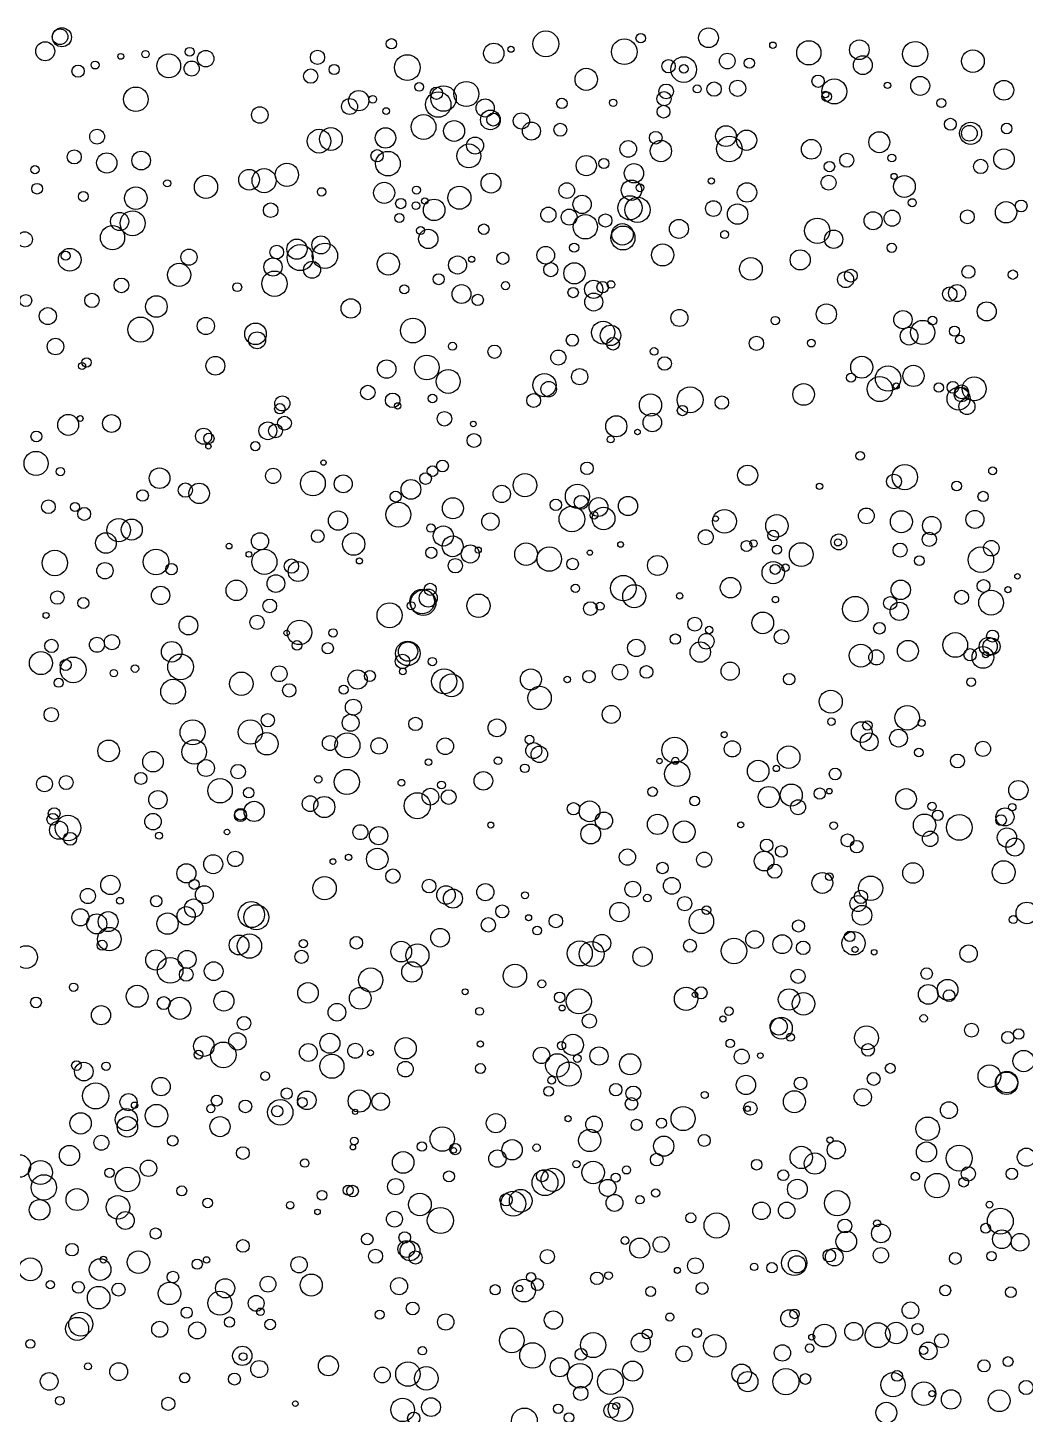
# Model space of a CAD drawing. Extents: x -296 to 296, y -196 to 196.
# Drawn here: x -234.1 to -176.9, y 115.9 to 195.3 of the extents above; entities that cross this region are included whole.
import ezdxf

# ---------------------------------------------------------------- set-up
doc = ezdxf.new("R2010")
doc.units = 0

msp = doc.modelspace()

# ---------------------------------------------------------------- linework, layer by layer
at = {"layer": 'VIA'}
for centre, radius in [((-232.2236, 194.7959), 0.4462), ((-232.1178, 194.7639), 0.5461), ((-213.2475, 194.3903), 0.2964), ((-204.4049, 194.3853), 0.7395), ((-199.9119, 193.9344), 0.7346), ((-198.9695, 194.7102), 0.273), ((-195.0884, 194.7336), 0.5654), ((-186.4519, 194.0486), 0.5623), ((-233.0753, 193.9613), 0.5441), ((-228.7484, 193.6699), 0.1675), ((-227.3346, 193.7991), 0.2091), ((-226.0026, 193.1286), 0.6832), ((-224.8029, 193.9361), 0.2495), ((-223.8826, 193.5348), 0.4724), ((-217.4794, 193.614), 0.4058), ((-207.3835, 193.8435), 0.583), ((-206.4008, 194.0795), 0.1746), ((-194.0118, 193.402), 0.45), ((-191.3993, 194.3086), 0.1833), ((-189.3409, 193.8726), 0.6956), ((-183.2484, 193.8036), 0.7227), ((-179.9434, 193.3913), 0.6478), ((-231.1953, 192.8237), 0.3513), ((-230.2162, 193.1742), 0.2275), ((-224.6903, 192.9705), 0.432), ((-216.5255, 192.917), 0.2886), ((-212.3356, 193.0284), 0.7384), ((-197.3744, 193.1077), 0.3833), ((-196.5046, 192.915), 0.7337), ((-196.5032, 192.9602), 0.2454), ((-192.7483, 193.2779), 0.2927), ((-186.2513, 193.1688), 0.5404), ((-217.8687, 192.5366), 0.41), ((-208.9578, 191.5156), 0.7194), ((-202.0897, 192.3518), 0.6386), ((-194.7664, 191.7949), 0.4123), ((-193.4194, 191.8409), 0.4607), ((-188.8146, 192.2433), 0.3505), ((-187.8858, 191.6581), 0.7156), ((-182.9631, 191.9798), 0.5423), ((-178.1722, 191.7255), 0.5664), ((-227.8846, 191.2127), 0.702), ((-215.1212, 191.1311), 0.5815), ((-214.3142, 191.2105), 0.2193), ((-211.658, 191.9176), 0.2491), ((-210.5643, 190.9079), 0.7289), ((-210.6725, 191.5543), 0.3535), ((-210.2617, 191.2551), 0.7303), ((-197.6315, 191.242), 0.4061), ((-197.5117, 191.6615), 0.4232), ((-195.7344, 191.8056), 0.2297), ((-188.322, 191.3645), 0.2734), ((-188.3895, 191.4861), 0.1884), ((-184.8347, 192.0091), 0.1842), ((-220.7855, 190.3133), 0.4704), ((-215.6442, 190.7968), 0.4555), ((-213.552, 190.5348), 0.1929), ((-207.879, 190.7141), 0.5183), ((-203.4851, 190.9756), 0.3001), ((-200.5506, 191.0123), 0.2122), ((-197.6616, 190.4987), 0.3683), ((-181.7476, 190.9952), 0.2601), ((-211.4086, 189.6246), 0.7121), ((-209.6571, 189.3956), 0.5986), ((-207.5798, 190.0313), 0.5657), ((-207.4155, 190.0466), 0.3711), ((-205.8017, 189.9705), 0.4641), ((-205.2286, 189.3915), 0.5147), ((-203.5746, 189.4653), 0.3716), ((-181.237, 189.7788), 0.3421), ((-180.0783, 189.2619), 0.6313), ((-178.0121, 189.5364), 0.3047), ((-230.1011, 189.0706), 0.4258), ((-217.393, 188.8123), 0.6779), ((-216.7128, 188.9361), 0.6507), ((-213.5853, 188.9966), 0.5838), ((-208.4583, 188.5588), 0.4864), ((-198.1064, 189.0097), 0.3625), ((-194.088, 189.1), 0.5937), ((-193.89, 188.3648), 0.7309), ((-192.9062, 188.8658), 0.5796), ((-185.3057, 188.7527), 0.5998), ((-180.1494, 189.2631), 0.4484), ((-231.4114, 187.9097), 0.4047), ((-227.5803, 187.7021), 0.5338), ((-214.0654, 187.9779), 0.3518), ((-208.8113, 187.9656), 0.6846), ((-199.6856, 188.3653), 0.4758), ((-197.8167, 188.2458), 0.6105), ((-189.2057, 188.3472), 0.5632), ((-178.166, 187.7834), 0.5867), ((-229.5496, 187.5644), 0.5808), ((-219.2326, 186.8866), 0.664), ((-213.4458, 187.5246), 0.7049), ((-202.086, 187.4099), 0.5795), ((-201.0783, 187.5341), 0.2886), ((-199.3585, 186.9714), 0.5536), ((-188.1613, 187.3565), 0.2997), ((-187.1675, 187.7188), 0.4024), ((-184.586, 187.852), 0.2233), ((-179.5033, 187.3638), 0.4096), ((-233.6626, 187.1776), 0.2328), ((-223.8676, 186.1956), 0.6644), ((-221.3986, 186.6047), 0.5922), ((-220.5388, 186.5507), 0.6887), ((-207.5424, 186.4079), 0.5703), ((-194.9294, 186.5276), 0.179), ((-188.2111, 186.4358), 0.4259), ((-184.4622, 186.7928), 0.1716), ((-183.8677, 186.2164), 0.6246), ((-233.5397, 186.0883), 0.3066), ((-230.8906, 185.6451), 0.2846), ((-227.8891, 185.5452), 0.6445), ((-226.0899, 186.3965), 0.2013), ((-217.248, 185.9067), 0.242), ((-213.6612, 185.8539), 0.6033), ((-211.8123, 186.0117), 0.2301), ((-209.3552, 185.5749), 0.6616), ((-203.2054, 185.9777), 0.4477), ((-199.5023, 186.0042), 0.5828), ((-199.0068, 186.1402), 0.2224), ((-192.8849, 185.875), 0.5568), ((-220.164, 184.8578), 0.4155), ((-212.7119, 185.2413), 0.2964), ((-211.8471, 185.1179), 0.2198), ((-211.3333, 185.3861), 0.1837), ((-210.8008, 184.877), 0.6159), ((-202.3256, 185.1916), 0.5241), ((-199.5905, 184.9939), 0.694), ((-199.1527, 184.8779), 0.72), ((-194.8072, 184.9535), 0.4503), ((-193.4216, 184.6345), 0.5856), ((-183.4194, 185.2871), 0.2311), ((-178.0466, 184.7397), 0.6133), ((-177.1811, 185.1013), 0.3393), ((-228.8132, 184.212), 0.5198), ((-228.0688, 184.1088), 0.717), ((-212.7945, 184.4115), 0.2545), ((-204.2591, 184.5986), 0.4346), ((-203.0673, 184.4606), 0.4571), ((-202.1375, 183.9055), 0.6968), ((-200.9941, 184.2712), 0.3784), ((-196.78, 183.786), 0.5434), ((-188.8588, 183.6825), 0.7239), ((-185.6585, 184.2567), 0.5168), ((-184.5718, 184.4006), 0.4593), ((-180.2619, 184.4768), 0.3982), ((-234.249, 183.1825), 0.4385), ((-229.2193, 183.2824), 0.6942), ((-211.5779, 183.6919), 0.2294), ((-211.1371, 183.2115), 0.5508), ((-207.9587, 183.768), 0.3041), ((-199.9858, 183.2661), 0.6862), ((-200.0148, 183.4774), 0.6161), ((-194.1627, 183.4638), 0.2278), ((-187.9199, 183.1935), 0.5257), ((-219.8111, 182.4576), 0.3921), ((-218.6596, 182.6245), 0.5788), ((-218.4752, 182.1425), 0.7468), ((-217.285, 182.8688), 0.5137), ((-217.0551, 182.2475), 0.7271), ((-204.4093, 182.2763), 0.5038), ((-202.7796, 182.712), 0.2629), ((-197.716, 182.2964), 0.6331), ((-184.5957, 182.7085), 0.2669), ((-231.672, 182.0208), 0.6485), ((-231.8999, 182.2475), 0.256), ((-224.8395, 182.1679), 0.4656), ((-220.0296, 181.6061), 0.5231), ((-217.7918, 181.4471), 0.4871), ((-213.4243, 181.7753), 0.6396), ((-209.4603, 181.719), 0.5178), ((-208.6527, 182.0484), 0.1755), ((-206.864, 182.0988), 0.3478), ((-192.6573, 181.4954), 0.6483), ((-189.836, 182.0129), 0.5753), ((-225.4049, 181.1538), 0.6615), ((-219.9454, 180.647), 0.7275), ((-210.5392, 180.9064), 0.3151), ((-204.1215, 181.4522), 0.4029), ((-202.7683, 181.2392), 0.6074), ((-187.2366, 180.884), 0.4621), ((-186.9377, 181.1107), 0.3655), ((-180.2028, 181.3258), 0.3704), ((-177.6589, 181.1645), 0.2683), ((-228.7129, 180.5513), 0.4197), ((-222.0804, 180.449), 0.2573), ((-212.5152, 180.3231), 0.2581), ((-209.2342, 180.0527), 0.5401), ((-206.7131, 180.5333), 0.2346), ((-202.8378, 180.1412), 0.2975), ((-201.6645, 180.3257), 0.5238), ((-201.148, 180.4493), 0.3285), ((-200.6662, 180.6036), 0.2162), ((-181.2747, 180.0494), 0.4156), ((-180.8527, 180.1113), 0.4861), ((-234.1865, 179.682), 0.3434), ((-230.3985, 179.689), 0.4133), ((-226.707, 179.3392), 0.6174), ((-215.5749, 179.2316), 0.5541), ((-208.3047, 179.7175), 0.3251), ((-201.6585, 179.5969), 0.5147), ((-179.1551, 179.0612), 0.5462), ((-232.9253, 178.793), 0.4892), ((-227.6165, 178.0178), 0.7191), ((-223.8722, 178.2243), 0.4925), ((-196.7526, 178.6871), 0.4901), ((-191.2678, 178.5383), 0.2389), ((-188.3372, 178.9094), 0.5812), ((-183.9542, 178.5898), 0.5239), ((-182.2614, 178.5335), 0.2503), ((-221.0311, 177.7748), 0.6169), ((-212.0185, 177.9656), 0.7123), ((-201.1218, 177.844), 0.6607), ((-200.6995, 177.6861), 0.5858), ((-183.599, 177.6441), 0.508), ((-182.8234, 177.8596), 0.6895), ((-180.9987, 177.9245), 0.2905), ((-232.488, 177.0478), 0.4741), ((-220.9428, 177.4058), 0.4844), ((-209.7538, 177.0653), 0.2322), ((-207.3427, 176.7527), 0.3811), ((-202.8865, 177.4166), 0.3489), ((-200.5507, 177.2047), 0.3623), ((-192.3406, 177.2318), 0.4097), ((-189.2004, 177.2438), 0.2202), ((-180.7002, 177.4466), 0.246), ((-230.7077, 176.1378), 0.2655), ((-223.3304, 175.9473), 0.5375), ((-211.2225, 175.8499), 0.7072), ((-203.6864, 176.4186), 0.431), ((-198.2003, 176.7697), 0.2195), ((-197.6023, 176.0788), 0.3877), ((-186.3097, 175.8659), 0.6319), ((-230.9633, 175.9314), 0.2039), ((-213.518, 175.757), 0.5296), ((-209.9941, 175.0518), 0.685), ((-202.4673, 175.3195), 0.4641), ((-186.9263, 175.2652), 0.2635), ((-184.8061, 175.2166), 0.7247), ((-183.3491, 175.3662), 0.6081), ((-214.599, 174.4145), 0.4127), ((-204.4829, 174.8362), 0.6631), ((-204.2408, 174.6062), 0.4448), ((-196.143, 173.9998), 0.7429), ((-189.6402, 174.3062), 0.6201), ((-185.2805, 174.6135), 0.7221), ((-184.3352, 174.7899), 0.1733), ((-181.903, 174.6998), 0.2699), ((-181.091, 174.7099), 0.3347), ((-180.5935, 174.4513), 0.3953), ((-179.869, 174.6255), 0.6845), ((-219.4954, 173.7912), 0.4327), ((-213.1747, 173.9653), 0.4175), ((-210.8929, 174.0765), 0.2432), ((-205.1011, 173.9555), 0.4004), ((-198.4094, 173.6956), 0.6354), ((-194.3253, 173.8389), 0.3853), ((-180.7694, 174.0599), 0.6589), ((-180.5982, 174.3008), 0.4229), ((-180.2848, 173.6148), 0.4594), ((-231.7583, 172.5602), 0.5985), ((-229.2781, 172.6409), 0.5093), ((-219.6402, 173.4835), 0.298), ((-212.8925, 173.6502), 0.1803), ((-210.2099, 172.9113), 0.4182), ((-198.3051, 172.6939), 0.5303), ((-196.5822, 173.381), 0.2946), ((-231.0706, 172.9248), 0.1672), ((-224.0035, 171.9115), 0.4594), ((-220.3271, 172.2245), 0.5106), ((-219.886, 172.2139), 0.3972), ((-219.3739, 172.6568), 0.3948), ((-208.5601, 172.6148), 0.1573), ((-200.3694, 172.4796), 0.6059), ((-233.5801, 171.896), 0.3103), ((-223.7011, 171.7888), 0.2955), ((-221.0379, 171.3424), 0.2627), ((-208.5183, 171.6655), 0.3942), ((-200.6846, 171.7261), 0.1991), ((-199.1548, 172.1545), 0.1598), ((-233.5994, 170.3544), 0.6903), ((-223.7297, 171.3256), 0.152), ((-186.4028, 170.7872), 0.2524), ((-232.2043, 169.8817), 0.2423), ((-226.5271, 169.5067), 0.5922), ((-220.0226, 169.6385), 0.4357), ((-217.1369, 170.3988), 0.1524), ((-210.8937, 169.9086), 0.3049), ((-210.322, 170.209), 0.3371), ((-202.0459, 170.0692), 0.3577), ((-192.8449, 169.6787), 0.5736), ((-183.8417, 169.5685), 0.7243), ((-178.8183, 169.9276), 0.2239), ((-225.0459, 168.8247), 0.4082), ((-224.2614, 168.6365), 0.5866), ((-217.7434, 169.2046), 0.71), ((-216.0069, 169.1837), 0.5155), ((-212.1292, 168.8669), 0.5646), ((-211.2913, 169.4849), 0.3321), ((-205.6, 169.1066), 0.6711), ((-188.728, 169.0415), 0.1809), ((-184.4618, 169.3172), 0.4233), ((-180.8743, 169.0596), 0.2764), ((-227.4975, 168.5176), 0.3302), ((-213.0035, 168.4543), 0.3138), ((-209.7278, 167.7835), 0.6035), ((-206.9255, 168.6085), 0.497), ((-202.5939, 168.4675), 0.6928), ((-202.3838, 168.1236), 0.3983), ((-201.3882, 167.8565), 0.5392), ((-199.699, 167.9147), 0.5503), ((-179.362, 168.4614), 0.2941), ((-232.893, 167.8729), 0.3953), ((-231.3698, 167.8556), 0.2521), ((-230.841, 167.461), 0.369), ((-216.307, 167.0779), 0.5511), ((-212.8504, 167.4188), 0.7148), ((-203.8336, 167.98), 0.328), ((-202.9117, 167.1691), 0.7346), ((-201.6448, 167.3851), 0.2206), ((-201.0953, 167.198), 0.6479), ((-194.1727, 167.0364), 0.6814), ((-186.0464, 167.348), 0.4511), ((-184.0418, 167.0153), 0.6303), ((-179.83, 167.1444), 0.5197), ((-228.8691, 166.5296), 0.6695), ((-228.1205, 166.5619), 0.6019), ((-210.9875, 166.6488), 0.2374), ((-207.5797, 167.0237), 0.495), ((-194.6734, 167.1896), 0.1602), ((-191.169, 166.7768), 0.6449), ((-182.3044, 166.7896), 0.5277), ((-229.5967, 165.7953), 0.5916), ((-220.7722, 165.8931), 0.4931), ((-217.4666, 166.1854), 0.3661), ((-215.4087, 165.7343), 0.6412), ((-210.2752, 166.1969), 0.5758), ((-209.7383, 165.6034), 0.5977), ((-195.2475, 166.1244), 0.4313), ((-191.3856, 166.2204), 0.3075), ((-187.6234, 165.8544), 0.4573), ((-187.674, 165.8282), 0.2022), ((-182.4427, 166.0029), 0.4037), ((-232.5228, 164.6502), 0.7285), ((-226.7254, 164.7098), 0.7326), ((-222.5464, 165.6195), 0.1646), ((-221.4076, 165.1451), 0.1633), ((-220.5239, 164.7143), 0.7202), ((-210.9601, 165.233), 0.32), ((-208.7336, 165.1675), 0.5182), ((-208.2782, 165.3885), 0.1766), ((-205.5373, 165.1515), 0.648), ((-204.2073, 164.8756), 0.7012), ((-201.882, 165.242), 0.1514), ((-200.1232, 165.7086), 0.1617), ((-192.9136, 165.6174), 0.3131), ((-192.5103, 165.767), 0.2047), ((-191.1685, 165.4126), 0.2609), ((-189.7746, 165.1296), 0.6839), ((-184.1135, 165.3873), 0.4063), ((-179.4884, 164.8377), 0.7306), ((-178.8913, 165.496), 0.4456), ((-229.6529, 164.2092), 0.4684), ((-225.8411, 164.2941), 0.3269), ((-218.9721, 164.4707), 0.4099), ((-218.5901, 164.163), 0.5712), ((-215.0827, 164.765), 0.1725), ((-209.5875, 164.4926), 0.4126), ((-202.8705, 164.5905), 0.3304), ((-198.0101, 164.5097), 0.571), ((-191.3801, 164.0972), 0.6398), ((-191.2746, 164.2851), 0.2851), ((-190.6806, 164.3833), 0.2114), ((-183.0145, 164.7781), 0.2783), ((-222.1265, 163.0826), 0.589), ((-219.8646, 163.4713), 0.5067), ((-199.9656, 163.2094), 0.7313), ((-193.8275, 163.236), 0.5864), ((-184.0771, 163.113), 0.5577), ((-179.3356, 163.3324), 0.3664), ((-177.3961, 163.8862), 0.1574), ((-232.3776, 162.6692), 0.3859), ((-226.4643, 162.7931), 0.5265), ((-211.4878, 162.4444), 0.707), ((-211.4258, 162.3771), 0.7278), ((-211.1401, 162.6372), 0.5166), ((-211.0248, 163.1411), 0.3439), ((-208.2629, 162.2021), 0.6697), ((-202.7071, 163.1964), 0.2401), ((-199.3391, 162.7468), 0.6604), ((-196.7399, 162.7622), 0.1858), ((-180.5946, 162.6825), 0.4028), ((-178.9024, 162.3763), 0.7093), ((-177.9394, 163.1246), 0.1755), ((-230.8921, 162.3575), 0.3196), ((-220.2175, 162.1884), 0.3943), ((-213.3563, 161.6545), 0.7163), ((-212.1147, 162.2023), 0.2301), ((-201.853, 162.0373), 0.3964), ((-201.3005, 162.1754), 0.2298), ((-191.257, 162.5532), 0.1857), ((-186.6816, 162.0076), 0.7294), ((-184.6774, 162.3494), 0.382), ((-184.165, 161.8828), 0.5236), ((-233.0287, 161.6445), 0.1725), ((-224.8729, 161.0702), 0.5389), ((-220.9443, 161.2493), 0.4083), ((-218.5129, 160.6744), 0.7024), ((-195.8715, 161.1452), 0.4033), ((-191.9817, 161.2196), 0.6206), ((-185.2987, 160.9086), 0.3306), ((-229.2527, 160.1158), 0.4356), ((-219.2474, 160.6389), 0.1592), ((-216.5916, 160.6412), 0.2411), ((-196.9873, 160.2881), 0.2974), ((-195.2111, 160.1671), 0.4469), ((-195.0488, 160.8118), 0.214), ((-190.903, 160.418), 0.4194), ((-180.9567, 159.9544), 0.707), ((-178.8192, 160.4626), 0.3459), ((-232.7196, 159.8985), 0.3807), ((-230.1117, 159.965), 0.431), ((-225.8309, 159.5629), 0.5891), ((-218.6571, 159.927), 0.277), ((-216.8964, 159.7641), 0.3256), ((-212.3131, 159.4743), 0.7024), ((-212.2957, 159.5764), 0.5522), ((-199.2242, 159.7876), 0.4973), ((-195.5577, 159.5497), 0.5838), ((-186.3653, 159.343), 0.6575), ((-185.4713, 159.2432), 0.4337), ((-183.6656, 159.6156), 0.6012), ((-180.1054, 159.3946), 0.3506), ((-179.3697, 159.2404), 0.6229), ((-179.0655, 159.8675), 0.5185), ((-178.8803, 159.8704), 0.489), ((-233.3197, 158.9151), 0.6596), ((-231.9061, 158.8094), 0.3186), ((-231.4734, 158.5279), 0.7349), ((-225.3237, 158.6959), 0.7384), ((-212.6121, 159.0127), 0.4164), ((-210.9038, 158.9983), 0.2436), ((-200.157, 158.4034), 0.4477), ((-193.8474, 158.4511), 0.5214), ((-179.2154, 159.3943), 0.1743), ((-229.1439, 158.3401), 0.2097), ((-227.9326, 158.5993), 0.2136), ((-221.8434, 157.7354), 0.6693), ((-219.6685, 158.3032), 0.4487), ((-215.186, 157.9759), 0.5525), ((-214.482, 158.1776), 0.3139), ((-212.5943, 158.4402), 0.1928), ((-210.2267, 157.8723), 0.7171), ((-209.8067, 157.6392), 0.6561), ((-205.2608, 157.9794), 0.6031), ((-203.1748, 157.9766), 0.1844), ((-201.9308, 158.1448), 0.3564), ((-198.6403, 158.4103), 0.3657), ((-190.4652, 157.9983), 0.3309), ((-180.0471, 157.8276), 0.2522), ((-232.3009, 157.7863), 0.2586), ((-225.7521, 157.2788), 0.7079), ((-219.0998, 157.3538), 0.3815), ((-215.9801, 157.3934), 0.2641), ((-204.7597, 156.9168), 0.6683), ((-188.0844, 156.7075), 0.6593), ((-215.4274, 156.387), 0.4589), ((-200.6594, 155.9727), 0.5176), ((-183.7059, 155.7827), 0.7016), ((-232.7276, 155.9597), 0.4119), ((-224.635, 154.9528), 0.7177), ((-220.3275, 155.6434), 0.381), ((-215.5831, 155.4983), 0.4851), ((-211.8686, 155.4313), 0.3859), ((-207.2049, 155.2063), 0.5078), ((-188.0487, 155.5625), 0.2121), ((-182.8749, 155.4853), 0.1999), ((-221.331, 154.9651), 0.6963), ((-220.3836, 154.2922), 0.6404), ((-215.7654, 154.2065), 0.7168), ((-194.1877, 154.8161), 0.1719), ((-186.3156, 154.9665), 0.5917), ((-185.8844, 154.4049), 0.5137), ((-185.9906, 155.3463), 0.2698), ((-184.2047, 154.6169), 0.508), ((-229.4455, 153.8854), 0.619), ((-224.5418, 153.8249), 0.7016), ((-216.7726, 154.3323), 0.4275), ((-213.9581, 154.1694), 0.468), ((-210.1638, 154.1521), 0.4766), ((-205.3392, 154.5266), 0.2538), ((-205.0951, 153.9021), 0.4564), ((-204.7741, 153.6917), 0.4714), ((-197.0274, 153.9316), 0.7379), ((-193.7216, 154.004), 0.4655), ((-190.4968, 153.5268), 0.6455), ((-179.368, 154.0034), 0.4322), ((-226.9014, 153.2693), 0.589), ((-223.8654, 152.9038), 0.4832), ((-211.1178, 153.235), 0.1899), ((-207.1423, 153.32), 0.2165), ((-197.894, 153.3051), 0.1548), ((-196.8846, 152.5649), 0.7197), ((-196.9895, 153.3166), 0.2049), ((-192.2444, 152.7318), 0.6183), ((-183.0411, 153.7957), 0.2417), ((-180.8277, 153.3089), 0.3973), ((-227.6004, 152.3087), 0.344), ((-222.0277, 152.7004), 0.4163), ((-215.8019, 152.1082), 0.719), ((-207.9823, 152.1721), 0.5348), ((-205.6034, 152.8899), 0.2461), ((-191.2074, 152.8796), 0.1802), ((-187.8352, 152.5654), 0.3357), ((-233.1138, 151.9942), 0.4516), ((-231.8725, 152.0722), 0.4002), ((-223.0584, 151.6039), 0.6998), ((-221.4172, 151.4913), 0.2967), ((-217.4349, 152.2568), 0.2098), ((-212.6777, 152.0633), 0.1914), ((-211.015, 151.2637), 0.4799), ((-210.3819, 151.9364), 0.2236), ((-198.2902, 151.5472), 0.2725), ((-191.6354, 151.2427), 0.6043), ((-190.3504, 151.356), 0.632), ((-188.7173, 151.4423), 0.3238), ((-188.1648, 151.5803), 0.1572), ((-183.7713, 151.1372), 0.5911), ((-177.3409, 151.6346), 0.5563), ((-226.62, 151.0902), 0.5281), ((-221.1086, 150.4199), 0.5782), ((-217.9051, 150.8646), 0.4492), ((-217.0924, 150.6699), 0.6058), ((-211.7644, 150.7466), 0.7451), ((-209.969, 151.2427), 0.4213), ((-202.82, 150.5743), 0.353), ((-201.8991, 150.4229), 0.5958), ((-195.8788, 151.0147), 0.276), ((-189.959, 150.6597), 0.4274), ((-182.2822, 150.7109), 0.2401), ((-232.6425, 149.9684), 0.3336), ((-232.561, 150.2982), 0.3358), ((-231.7679, 149.4715), 0.7285), ((-226.9008, 149.8362), 0.4731), ((-221.892, 150.1835), 0.3463), ((-221.8896, 150.2587), 0.3324), ((-201.0757, 149.8847), 0.4983), ((-198.0063, 149.6782), 0.5805), ((-182.7144, 149.6283), 0.6397), ((-181.9564, 150.1964), 0.2994), ((-180.7247, 149.5036), 0.7379), ((-178.3337, 149.9231), 0.3068), ((-178.1073, 150.1059), 0.5156), ((-177.6914, 150.6619), 0.2127), ((-232.3057, 149.3452), 0.5214), ((-222.6616, 149.2391), 0.1556), ((-215.0223, 149.2308), 0.4279), ((-213.9819, 149.0292), 0.5224), ((-207.5551, 149.6411), 0.1724), ((-201.8325, 149.1268), 0.5677), ((-196.4816, 149.2514), 0.6209), ((-193.244, 149.6502), 0.1716), ((-187.9197, 149.6066), 0.213), ((-177.9945, 148.9205), 0.5529), ((-231.6446, 148.852), 0.3675), ((-226.5556, 149.0292), 0.2032), ((-191.7567, 148.4742), 0.3611), ((-187.1269, 148.7648), 0.3684), ((-186.5971, 148.4003), 0.3597), ((-182.3897, 148.8487), 0.442), ((-177.5414, 148.3766), 0.5144), ((-223.452, 147.3977), 0.5438), ((-222.1896, 147.6981), 0.44), ((-215.7006, 147.788), 0.1827), ((-214.059, 147.6904), 0.6168), ((-199.7304, 147.8017), 0.4659), ((-195.3349, 147.6536), 0.4314), ((-191.9055, 147.5764), 0.5633), ((-190.913, 148.1284), 0.3368), ((-224.9918, 146.8731), 0.5465), ((-216.598, 147.5475), 0.1632), ((-213.1637, 146.7113), 0.4115), ((-197.7205, 147.1798), 0.3267), ((-191.2969, 146.9967), 0.4053), ((-183.3757, 146.8932), 0.5859), ((-178.1841, 146.9332), 0.6607), ((-229.3413, 146.2073), 0.553), ((-224.5416, 146.239), 0.2846), ((-223.9617, 145.6508), 0.5112), ((-217.0725, 146.0198), 0.6674), ((-211.088, 146.1425), 0.391), ((-210.1213, 145.6319), 0.5338), ((-207.8664, 145.7948), 0.493), ((-199.4241, 145.9654), 0.4506), ((-197.1897, 146.1557), 0.4819), ((-188.5695, 146.3233), 0.5968), ((-188.1738, 146.6869), 0.2206), ((-185.8022, 146.0196), 0.6975), ((-230.6354, 145.5732), 0.4352), ((-228.7927, 145.3005), 0.1953), ((-226.7144, 145.2767), 0.3262), ((-224.5693, 144.8813), 0.5223), ((-209.7218, 145.4263), 0.5449), ((-205.6008, 145.6142), 0.198), ((-198.5855, 145.454), 0.2167), ((-196.4523, 145.1372), 0.4099), ((-186.5271, 145.1407), 0.4604), ((-186.3585, 145.5262), 0.3836), ((-231.0577, 144.3518), 0.4889), ((-230.1223, 143.9773), 0.5754), ((-229.4704, 144.1076), 0.57), ((-226.0707, 143.9917), 0.6119), ((-225.003, 144.4431), 0.5209), ((-221.2701, 144.5082), 0.7459), ((-220.9829, 144.3587), 0.7184), ((-206.9037, 144.6941), 0.3727), ((-200.1908, 144.6566), 0.5553), ((-195.4941, 144.1209), 0.6998), ((-195.2035, 144.7663), 0.2436), ((-186.2985, 144.4742), 0.5621), ((-176.8536, 144.6034), 0.6193), ((-229.4017, 143.1066), 0.6734), ((-207.6965, 143.9218), 0.4133), ((-205.3913, 144.3307), 0.1729), ((-204.9014, 143.5965), 0.2551), ((-203.8309, 144.1382), 0.3875), ((-189.9345, 143.8563), 0.3468), ((-177.6344, 144.2224), 0.2282), ((-229.8184, 142.7554), 0.2845), ((-221.9719, 142.7676), 0.5669), ((-221.3757, 142.7062), 0.6968), ((-218.2957, 142.8458), 0.2354), ((-215.2539, 142.8957), 0.3592), ((-212.6852, 142.3876), 0.5921), ((-210.4604, 143.1864), 0.5347), ((-202.4572, 142.2835), 0.716), ((-201.7816, 142.2568), 0.7164), ((-201.1932, 142.864), 0.5065), ((-196.1495, 142.7258), 0.3687), ((-193.6313, 142.4264), 0.7292), ((-192.4435, 143.0775), 0.5098), ((-190.8639, 142.8123), 0.5405), ((-189.6671, 142.605), 0.39), ((-186.7826, 142.8654), 0.667), ((-186.9981, 143.2636), 0.2973), ((-234.1683, 142.0745), 0.6539), ((-226.7403, 141.9103), 0.581), ((-224.9521, 141.9457), 0.516), ((-218.3974, 142.0886), 0.3774), ((-211.7593, 142.1669), 0.6619), ((-198.8673, 142.1011), 0.5553), ((-186.6939, 142.5115), 0.1717), ((-185.6024, 142.3512), 0.1586), ((-180.1937, 142.2729), 0.4975), ((-225.9186, 141.3119), 0.7346), ((-225.0001, 141.0852), 0.3911), ((-223.428, 141.2689), 0.5366), ((-214.4301, 140.7584), 0.6951), ((-212.0733, 141.2237), 0.5842), ((-206.1707, 141.0014), 0.6684), ((-189.9596, 140.9748), 0.4041), ((-182.593, 141.1278), 0.3303), ((-231.452, 140.3503), 0.241), ((-218.0269, 140.0254), 0.5865), ((-204.6328, 140.5412), 0.2235), ((-181.397, 140.2007), 0.5947), ((-233.6006, 139.4809), 0.3084), ((-227.8085, 139.8297), 0.6309), ((-226.2898, 139.4422), 0.3699), ((-222.8402, 139.5573), 0.575), ((-215.032, 139.7148), 0.6251), ((-209.0255, 140.09), 0.1708), ((-203.6101, 139.7677), 0.303), ((-202.5136, 139.538), 0.7169), ((-196.3718, 139.685), 0.6699), ((-195.8589, 139.9231), 0.1593), ((-195.514, 140.0256), 0.3454), ((-190.4777, 139.6466), 0.6118), ((-189.6522, 139.4035), 0.6459), ((-182.5016, 139.9397), 0.5652), ((-181.3078, 139.8619), 0.3367), ((-229.8784, 138.7452), 0.5489), ((-225.3735, 139.1403), 0.6403), ((-216.3668, 138.9157), 0.5062), ((-208.1987, 138.9675), 0.2234), ((-203.4723, 139.16), 0.1685), ((-193.9158, 138.9832), 0.2444), ((-221.6906, 138.2847), 0.3915), ((-201.9077, 138.4133), 0.4075), ((-194.2646, 138.5254), 0.1777), ((-191.0667, 138.0999), 0.4912), ((-190.9131, 138.0039), 0.6227), ((-182.7647, 138.568), 0.2146), ((-180.0232, 137.8913), 0.3952), ((-223.9882, 136.9722), 0.589), ((-222.0644, 137.2492), 0.4966), ((-216.7707, 137.1368), 0.5735), ((-212.4364, 136.8513), 0.61), ((-202.8541, 137.0474), 0.606), ((-190.3952, 137.483), 0.2285), ((-186.0389, 137.45), 0.6873), ((-177.9429, 137.473), 0.3471), ((-177.3247, 137.6641), 0.2991), ((-224.295, 136.4896), 0.2526), ((-222.8786, 136.4742), 0.735), ((-218.0045, 136.61), 0.5101), ((-215.3172, 136.7112), 0.431), ((-214.445, 136.5938), 0.1677), ((-208.1497, 137.0996), 0.1802), ((-204.6527, 136.446), 0.4691), ((-203.5033, 137.0074), 0.2349), ((-201.3574, 136.4072), 0.5228), ((-193.8449, 137.1329), 0.2408), ((-193.1849, 136.3747), 0.4298), ((-185.9462, 136.7618), 0.3619), ((-177.0378, 136.1203), 0.6131), ((-231.2847, 135.8633), 0.278), ((-230.8612, 135.5157), 0.5322), ((-229.5915, 135.8221), 0.2417), ((-216.6547, 135.8218), 0.6887), ((-212.4449, 135.6559), 0.4465), ((-208.1506, 135.6902), 0.2845), ((-203.7449, 135.8732), 0.6692), ((-203.0769, 135.3708), 0.6913), ((-202.6006, 136.2691), 0.2254), ((-199.5778, 135.9369), 0.605), ((-192.1151, 136.4315), 0.1597), ((-184.676, 135.7039), 0.2873), ((-179.0012, 135.2537), 0.6509), ((-226.4379, 134.6565), 0.5281), ((-220.4741, 135.2613), 0.2519), ((-204.0702, 135.0236), 0.2258), ((-192.9432, 134.7503), 0.5529), ((-189.8148, 134.8409), 0.3604), ((-185.6275, 135.097), 0.3694), ((-178.0171, 134.8453), 0.6436), ((-178.0006, 134.9172), 0.6189), ((-230.1851, 134.1248), 0.7487), ((-228.3023, 133.7671), 0.4899), ((-219.2449, 134.2584), 0.3216), ((-218.0892, 133.871), 0.5328), ((-215.0859, 133.8313), 0.6417), ((-213.8625, 133.7921), 0.5031), ((-204.2394, 134.3881), 0.2828), ((-200.3989, 134.4814), 0.3567), ((-199.3946, 134.2653), 0.4226), ((-195.3033, 134.1797), 0.2031), ((-190.1676, 133.793), 0.6306), ((-186.2508, 134.0507), 0.4971), ((-227.9589, 133.5895), 0.1817), ((-226.703, 132.9897), 0.646), ((-223.5863, 133.3937), 0.2332), ((-223.2516, 133.8547), 0.3107), ((-221.6101, 133.5222), 0.3621), ((-219.6128, 133.1836), 0.7282), ((-219.7888, 133.2469), 0.3198), ((-218.3493, 133.749), 0.2815), ((-199.4985, 133.6679), 0.361), ((-196.5413, 132.8278), 0.694), ((-192.6927, 133.4119), 0.3836), ((-192.8501, 133.3876), 0.1541), ((-181.3184, 133.3091), 0.4845), ((-231.0455, 132.5496), 0.6111), ((-228.4329, 132.7666), 0.6338), ((-228.3675, 132.3498), 0.5872), ((-223.0628, 132.3638), 0.5752), ((-215.3258, 133.2121), 0.153), ((-207.2649, 132.5611), 0.5479), ((-203.1273, 132.821), 0.1763), ((-201.6423, 132.4942), 0.4728), ((-199.2082, 132.4643), 0.3183), ((-197.774, 132.566), 0.2877), ((-182.5334, 132.2399), 0.672), ((-229.8552, 131.4419), 0.4287), ((-225.772, 131.5552), 0.3041), ((-210.3331, 131.6533), 0.7016), ((-201.8915, 131.574), 0.6393), ((-195.3341, 131.5723), 0.3415), ((-231.6862, 130.7116), 0.5783), ((-221.7568, 130.8506), 0.364), ((-215.4525, 131.1875), 0.1561), ((-215.3774, 131.5416), 0.2195), ((-211.4998, 131.2248), 0.2686), ((-209.5963, 131.0745), 0.3203), ((-209.684, 131.0037), 0.1621), ((-206.3366, 131.0363), 0.5826), ((-204.9302, 131.1596), 0.211), ((-197.6512, 131.2419), 0.5789), ((-189.7751, 130.6031), 0.6406), ((-188.1281, 131.5956), 0.1776), ((-187.7681, 131.0353), 0.5167), ((-182.6031, 130.9071), 0.5796), ((-180.7271, 130.5585), 0.7449), ((-176.8807, 130.6126), 0.5203), ((-234.56, 130.1077), 0.6472), ((-233.3468, 129.7374), 0.6895), ((-227.1593, 129.9801), 0.4706), ((-218.2147, 130.2775), 0.2437), ((-212.5747, 130.3127), 0.6184), ((-207.1781, 130.5329), 0.4998), ((-202.6527, 130.2109), 0.2083), ((-201.6919, 129.7396), 0.6496), ((-198.0522, 130.4779), 0.3629), ((-192.3298, 130.1834), 0.3036), ((-188.9957, 130.2494), 0.6094), ((-233.1526, 128.8819), 0.7289), ((-229.3887, 129.7204), 0.2663), ((-228.3612, 129.3322), 0.7008), ((-209.9509, 129.5116), 0.3136), ((-204.4511, 129.1548), 0.7434), ((-204.6101, 129.54), 0.3302), ((-204.0118, 129.3188), 0.6637), ((-200.4053, 129.4433), 0.261), ((-199.7864, 129.8844), 0.2329), ((-190.8034, 129.5819), 0.3104), ((-183.2444, 129.5088), 0.2376), ((-182.0003, 128.9874), 0.6989), ((-180.4707, 129.1808), 0.277), ((-180.2067, 129.6581), 0.4088), ((-177.7147, 129.6603), 0.3226), ((-231.2517, 128.1865), 0.6291), ((-225.2556, 128.6854), 0.2836), ((-217.225, 128.4355), 0.2794), ((-215.7282, 128.7199), 0.2894), ((-215.4732, 128.6763), 0.3311), ((-213.002, 128.9258), 0.4624), ((-206.2683, 127.9514), 0.7169), ((-205.8431, 128.1187), 0.6481), ((-200.865, 128.852), 0.4848), ((-198.1113, 128.5666), 0.2336), ((-189.9952, 128.782), 0.5667), ((-187.7203, 127.9778), 0.7232), ((-233.3988, 127.5972), 0.5908), ((-228.9087, 127.7456), 0.6731), ((-223.7676, 127.9942), 0.2755), ((-219.0441, 127.8616), 0.2146), ((-211.6169, 127.9021), 0.6499), ((-206.6815, 128.1754), 0.3539), ((-200.4714, 127.996), 0.4838), ((-199.0134, 128.1756), 0.2418), ((-192.0555, 127.5437), 0.5015), ((-190.6095, 127.5669), 0.4738), ((-178.994, 127.8936), 0.1926), ((-228.4836, 126.9884), 0.511), ((-217.4825, 127.4793), 0.1582), ((-213.0739, 127.0629), 0.4558), ((-210.4419, 126.9874), 0.7492), ((-196.1051, 127.1347), 0.2859), ((-194.6233, 126.7026), 0.7218), ((-178.3751, 126.9554), 0.7432), ((-226.7552, 126.2419), 0.3183), ((-212.4871, 126.0109), 0.3303), ((-187.1971, 125.7885), 0.5893), ((-187.2837, 126.6724), 0.3988), ((-185.2107, 126.2481), 0.5375), ((-185.4279, 126.821), 0.2015), ((-179.2138, 126.5422), 0.2839), ((-178.2864, 125.9119), 0.5373), ((-231.54, 125.3126), 0.357), ((-221.7506, 125.5292), 0.3631), ((-214.6329, 125.9214), 0.3317), ((-212.3935, 125.3527), 0.4793), ((-212.1833, 125.2437), 0.5674), ((-199.8688, 125.8414), 0.2205), ((-199.0279, 125.4053), 0.5729), ((-197.8039, 125.6161), 0.4542), ((-177.2451, 125.7403), 0.5064), ((-233.9242, 124.1943), 0.6534), ((-229.9305, 124.1766), 0.6217), ((-229.7349, 124.7454), 0.194), ((-227.7315, 124.6024), 0.6441), ((-224.3674, 124.4872), 0.2946), ((-223.8331, 124.7279), 0.1863), ((-218.5372, 124.4559), 0.4668), ((-214.1577, 124.9405), 0.4048), ((-211.8674, 124.8679), 0.3728), ((-204.3188, 124.9184), 0.4088), ((-195.8409, 124.3987), 0.4472), ((-190.1757, 124.557), 0.7221), ((-190.0216, 124.476), 0.4909), ((-188.1693, 124.9741), 0.361), ((-187.887, 124.8939), 0.5064), ((-185.2138, 124.9984), 0.4382), ((-180.9547, 124.8135), 0.3393), ((-178.8786, 124.9494), 0.2667), ((-225.7573, 123.7462), 0.3309), ((-217.84, 123.2875), 0.6309), ((-205.2524, 123.7389), 0.2673), ((-201.4809, 123.6739), 0.3619), ((-200.8139, 123.831), 0.2201), ((-196.8674, 124.1273), 0.1766), ((-192.4754, 124.3286), 0.2094), ((-191.4586, 124.284), 0.2981), ((-232.7839, 123.3103), 0.2358), ((-231.1723, 123.159), 0.3427), ((-230.0159, 122.5669), 0.6457), ((-228.8765, 123.0321), 0.3749), ((-225.9573, 122.8071), 0.6408), ((-222.7726, 123.1045), 0.5502), ((-220.316, 123.3422), 0.4552), ((-212.8081, 123.2278), 0.4901), ((-207.3038, 123.0214), 0.2923), ((-205.6534, 122.9749), 0.6513), ((-205.9133, 123.0878), 0.1826), ((-204.8882, 123.314), 0.3416), ((-198.4, 122.9191), 0.2818), ((-195.454, 123.0971), 0.3423), ((-181.5311, 122.9835), 0.3135), ((-177.7751, 122.8765), 0.3073), ((-223.0697, 122.2484), 0.6851), ((-220.9909, 122.2396), 0.4533), ((-212.0289, 121.9495), 0.3657), ((-183.5243, 121.8434), 0.4788), ((-231.0382, 121.0517), 0.6889), ((-224.9731, 121.709), 0.3228), ((-220.7495, 121.7596), 0.2151), ((-213.9195, 121.5967), 0.2634), ((-210.1377, 121.1731), 0.4666), ((-203.9685, 121.2835), 0.5234), ((-197.3061, 121.4547), 0.2336), ((-190.4592, 121.3788), 0.4944), ((-190.1593, 121.6356), 0.2723), ((-231.2459, 120.7812), 0.659), ((-226.5192, 120.7539), 0.4588), ((-224.378, 120.6929), 0.485), ((-222.5193, 121.1668), 0.2937), ((-220.1952, 121.0333), 0.3042), ((-206.354, 120.1201), 0.7081), ((-198.5963, 120.4862), 0.2857), ((-195.7466, 120.5424), 0.263), ((-188.4463, 120.3924), 0.6507), ((-186.7657, 120.6345), 0.5195), ((-185.3982, 120.4181), 0.7131), ((-184.3335, 120.5443), 0.6161), ((-183.1163, 120.7643), 0.3215), ((-233.9282, 119.9211), 0.2545), ((-205.1704, 119.2564), 0.7323), ((-201.6918, 119.8499), 0.7182), ((-198.9675, 119.9957), 0.5423), ((-194.7299, 119.8081), 0.6411), ((-189.1753, 120.3026), 0.1717), ((-182.4999, 119.5159), 0.5033), ((-181.7414, 120.0991), 0.4003), ((-221.7888, 119.2329), 0.5525), ((-221.7405, 119.1839), 0.2214), ((-216.8581, 118.666), 0.5736), ((-211.4703, 119.5247), 0.2406), ((-202.3846, 119.3198), 0.3399), ((-196.4955, 119.3507), 0.4548), ((-190.855, 119.401), 0.4667), ((-189.2943, 119.6783), 0.2465), ((-182.7695, 119.5477), 0.2353), ((-177.9337, 118.9041), 0.2849), ((-230.6219, 118.6293), 0.1981), ((-228.8654, 118.331), 0.5116), ((-220.8154, 118.4783), 0.4887), ((-213.7702, 118.1369), 0.452), ((-212.3018, 118.1929), 0.7012), ((-211.2487, 117.9429), 0.6732), ((-203.6107, 118.5791), 0.5444), ((-202.451, 118.0923), 0.7081), ((-200.7028, 117.758), 0.734), ((-199.4311, 118.3594), 0.5749), ((-193.1918, 118.2036), 0.5576), ((-192.8354, 117.7578), 0.5814), ((-190.6567, 117.7564), 0.748), ((-184.2885, 118.0862), 0.3098), ((-179.3082, 118.6598), 0.3501), ((-232.8485, 117.7703), 0.5066), ((-225.0886, 117.9768), 0.2878), ((-222.2358, 117.9035), 0.3431), ((-189.5413, 117.9088), 0.306), ((-184.5178, 117.5782), 0.6949), ((-182.7537, 117.0659), 0.6762), ((-176.8973, 117.4227), 0.4057), ((-232.2347, 116.6666), 0.2476), ((-226.0247, 116.4872), 0.3775), ((-212.6073, 116.1413), 0.6725), ((-210.9792, 116.297), 0.5373), ((-202.4038, 117.0886), 0.4093), ((-200.1322, 116.1792), 0.7051), ((-182.2839, 117.0639), 0.1784), ((-181.1975, 116.738), 0.5556), ((-178.4373, 116.6632), 0.6258), ((-218.748, 116.4942), 0.1593), ((-211.9672, 115.6605), 0.3535), ((-205.628, 115.512), 0.7346), ((-203.6985, 116.2045), 0.2716), ((-203.0807, 115.691), 0.2758), ((-200.6614, 116.104), 0.423), ((-200.3615, 116.3608), 0.2009), ((-184.902, 115.9767), 0.5982)]:
    msp.add_circle(centre, radius, dxfattribs=at)

doc.saveas('drawing.dxf')
